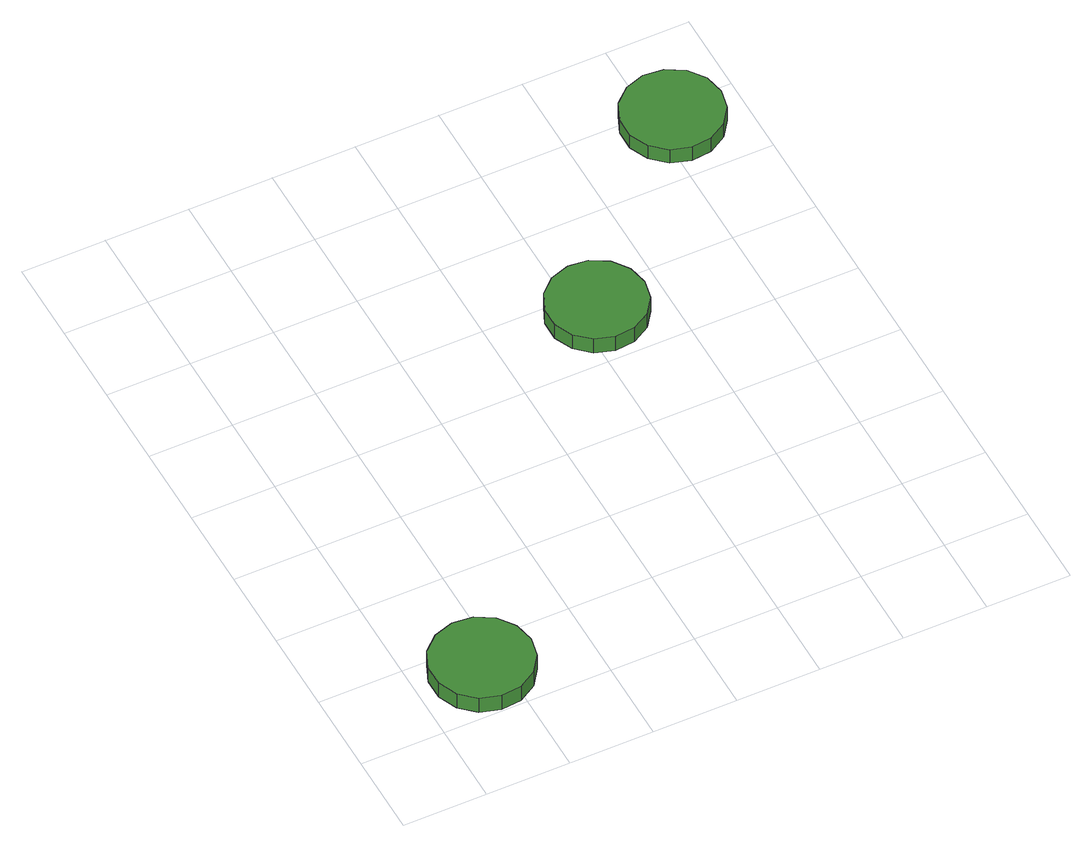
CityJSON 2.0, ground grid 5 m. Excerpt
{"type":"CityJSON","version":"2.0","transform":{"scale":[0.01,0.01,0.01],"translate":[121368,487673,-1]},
"CityObjects":{
"tree1":{"type":"SolitaryVegetationObject","attributes":{"function":"something"},"geometry":[{"type":"MultiSurface","lod":"1","boundaries":[[[0,1,2,3,4,5,6,7,8,9,10,11,12,13,14]],[[15,16,17,18,19,20,21,22,23,24,25,26,27,28,29]],[[0,29,28,1]],[[1,28,27,2]],[[2,27,26,3]],[[3,26,25,4]],[[4,25,24,5]],[[5,24,23,6]],[[6,23,22,7]],[[7,22,21,8]],[[8,21,20,9]],[[9,20,19,10]],[[10,19,18,11]],[[11,18,17,12]],[[12,17,16,13]],[[13,16,15,14]],[[14,15,29,0]]]}]},
"tree2":{"type":"SolitaryVegetationObject","attributes":{"function":"something"},"geometry":[{"type":"MultiSurface","lod":"1","boundaries":[[[30,31,32,33,34,35,36,37,38,39,40,41,42,43,44]],[[45,46,47,48,49,50,51,52,53,54,55,56,57,58,59]],[[30,59,58,31]],[[31,58,57,32]],[[32,57,56,33]],[[33,56,55,34]],[[34,55,54,35]],[[35,54,53,36]],[[36,53,52,37]],[[37,52,51,38]],[[38,51,50,39]],[[39,50,49,40]],[[40,49,48,41]],[[41,48,47,42]],[[42,47,46,43]],[[43,46,45,44]],[[44,45,59,30]]]}]},
"tree3":{"type":"SolitaryVegetationObject","attributes":{"function":"something"},"geometry":[{"type":"MultiSurface","lod":"1","boundaries":[[[60,61,62,63,64,65,66,67,68,69,70,71,72,73,74]],[[75,76,77,78,79,80,81,82,83,84,85,86,87,88,89]],[[60,89,88,61]],[[61,88,87,62]],[[62,87,86,63]],[[63,86,85,64]],[[64,85,84,65]],[[65,84,83,66]],[[66,83,82,67]],[[67,82,81,68]],[[68,81,80,69]],[[69,80,79,70]],[[70,79,78,71]],[[71,78,77,72]],[[72,77,76,73]],[[73,76,75,74]],[[74,75,89,60]]]}]}
},
"vertices":[
[678,304,189],[652,425,189],[579,525,189],[473,587,189],[350,599,189],[232,561,189],[141,479,189],[91,366,189],[91,243,189],[141,130,189],[232,47,189],[350,9,189],[473,22,189],[579,84,189],[652,184,189],[652,184,79],[579,84,79],[473,22,79],[350,9,79],[232,47,79],[141,130,79],[91,243,79],[91,366,79],[141,479,79],[232,561,79],[350,599,79],[473,587,79],[579,525,79],[652,425,79],[678,304,79],
[2392,2340,188],[2367,2457,188],[2297,2554,188],[2193,2614,188],[2074,2626,188],[1960,2589,188],[1871,2509,188],[1822,2400,188],[1822,2280,188],[1871,2171,188],[1960,2091,188],[2074,2054,188],[2193,2066,188],[2297,2126,188],[2367,2223,188],[2367,2223,79],[2297,2126,79],[2193,2066,79],[2074,2054,79],[1960,2091,79],[1871,2171,79],[1822,2280,79],[1822,2400,79],[1871,2509,79],[1960,2589,79],[2074,2626,79],[2193,2614,79],[2297,2554,79],[2367,2457,79],[2392,2340,79],
[3385,3390,182],[3360,3510,182],[3288,3608,182],[3182,3669,182],[3061,3682,182],[2945,3644,182],[2855,3563,182],[2805,3451,182],[2805,3329,182],[2855,3218,182],[2945,3136,182],[3061,3099,182],[3182,3111,182],[3288,3172,182],[3360,3271,182],[3360,3271,78],[3288,3172,78],[3182,3111,78],[3061,3099,78],[2945,3136,78],[2855,3218,78],[2805,3329,78],[2805,3451,78],[2855,3563,78],[2945,3644,78],[3061,3682,78],[3182,3669,78],[3288,3608,78],[3360,3510,78],[3385,3390,78]
]}
